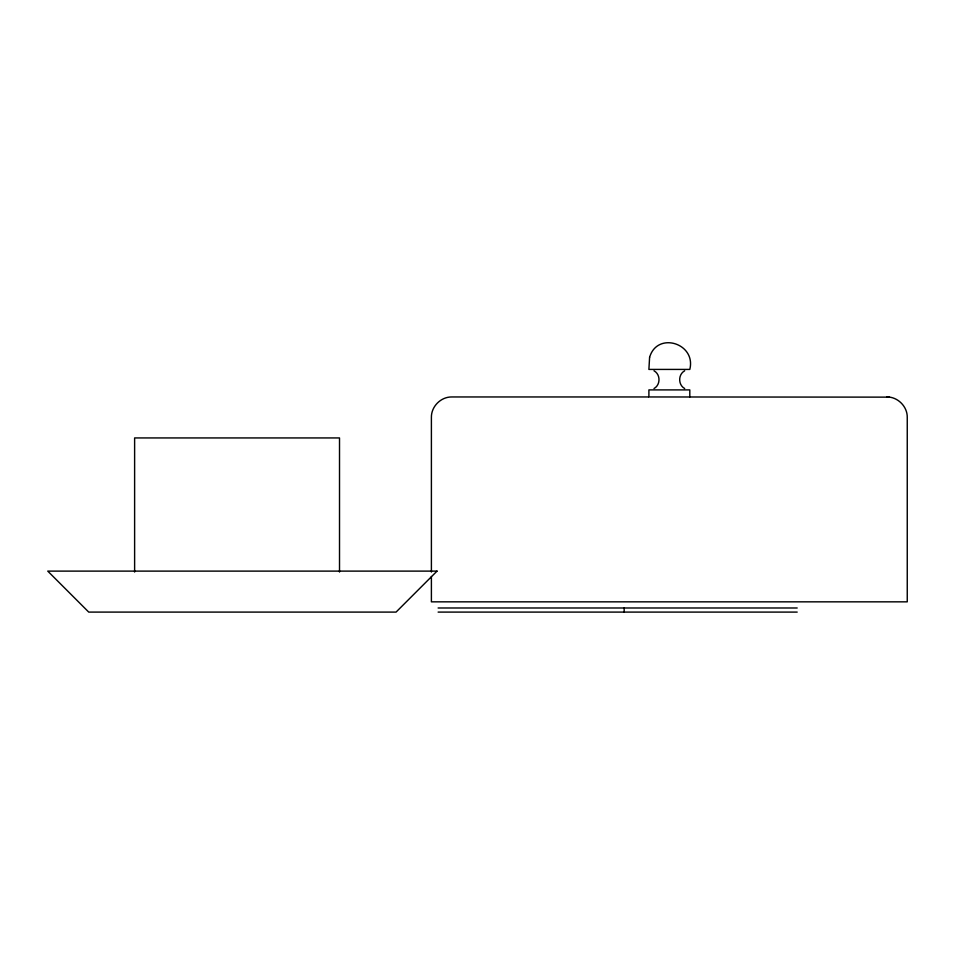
<?xml version="1.0" encoding="UTF-8"?>
<svg xmlns="http://www.w3.org/2000/svg" width="955" height="955" viewBox="0 0 955 955"><rect width="100%" height="100%" fill="white"/><g stroke="black" fill="none" stroke-linecap="round" stroke-linejoin="round"><path stroke-width="1.43" d="M654.008 388.53C660.657 384.937 660.657 374.384 654.008 370.791M684.687 370.791C678.014 374.384 678.014 384.949 684.687 388.53M648.385 396.958L451.906 396.958C440.947 396.731 431.159 406.484 431.397 417.442L431.397 572.045M886.682 396.958C897.64 396.707 907.489 406.46 907.25 417.442L907.25 601.841L431.397 601.841L431.397 576.51M438.118 607.989L797.186 607.989M438.118 612.095L797.186 612.095M889.415 397.137L648.899 396.958L648.899 389.903L689.808 389.903L689.808 396.958M624.164 607.989L624.164 612.095M339.514 572.045L339.514 437.939L134.619 437.939L134.619 572.045M649.591 357.397L648.899 369.418L689.808 369.418C696.386 343.323 657.112 331.075 649.591 357.397M437.032 571.114L396.062 612.095L88.731 612.095L47.75 571.114L437.032 571.114"/></g></svg>
